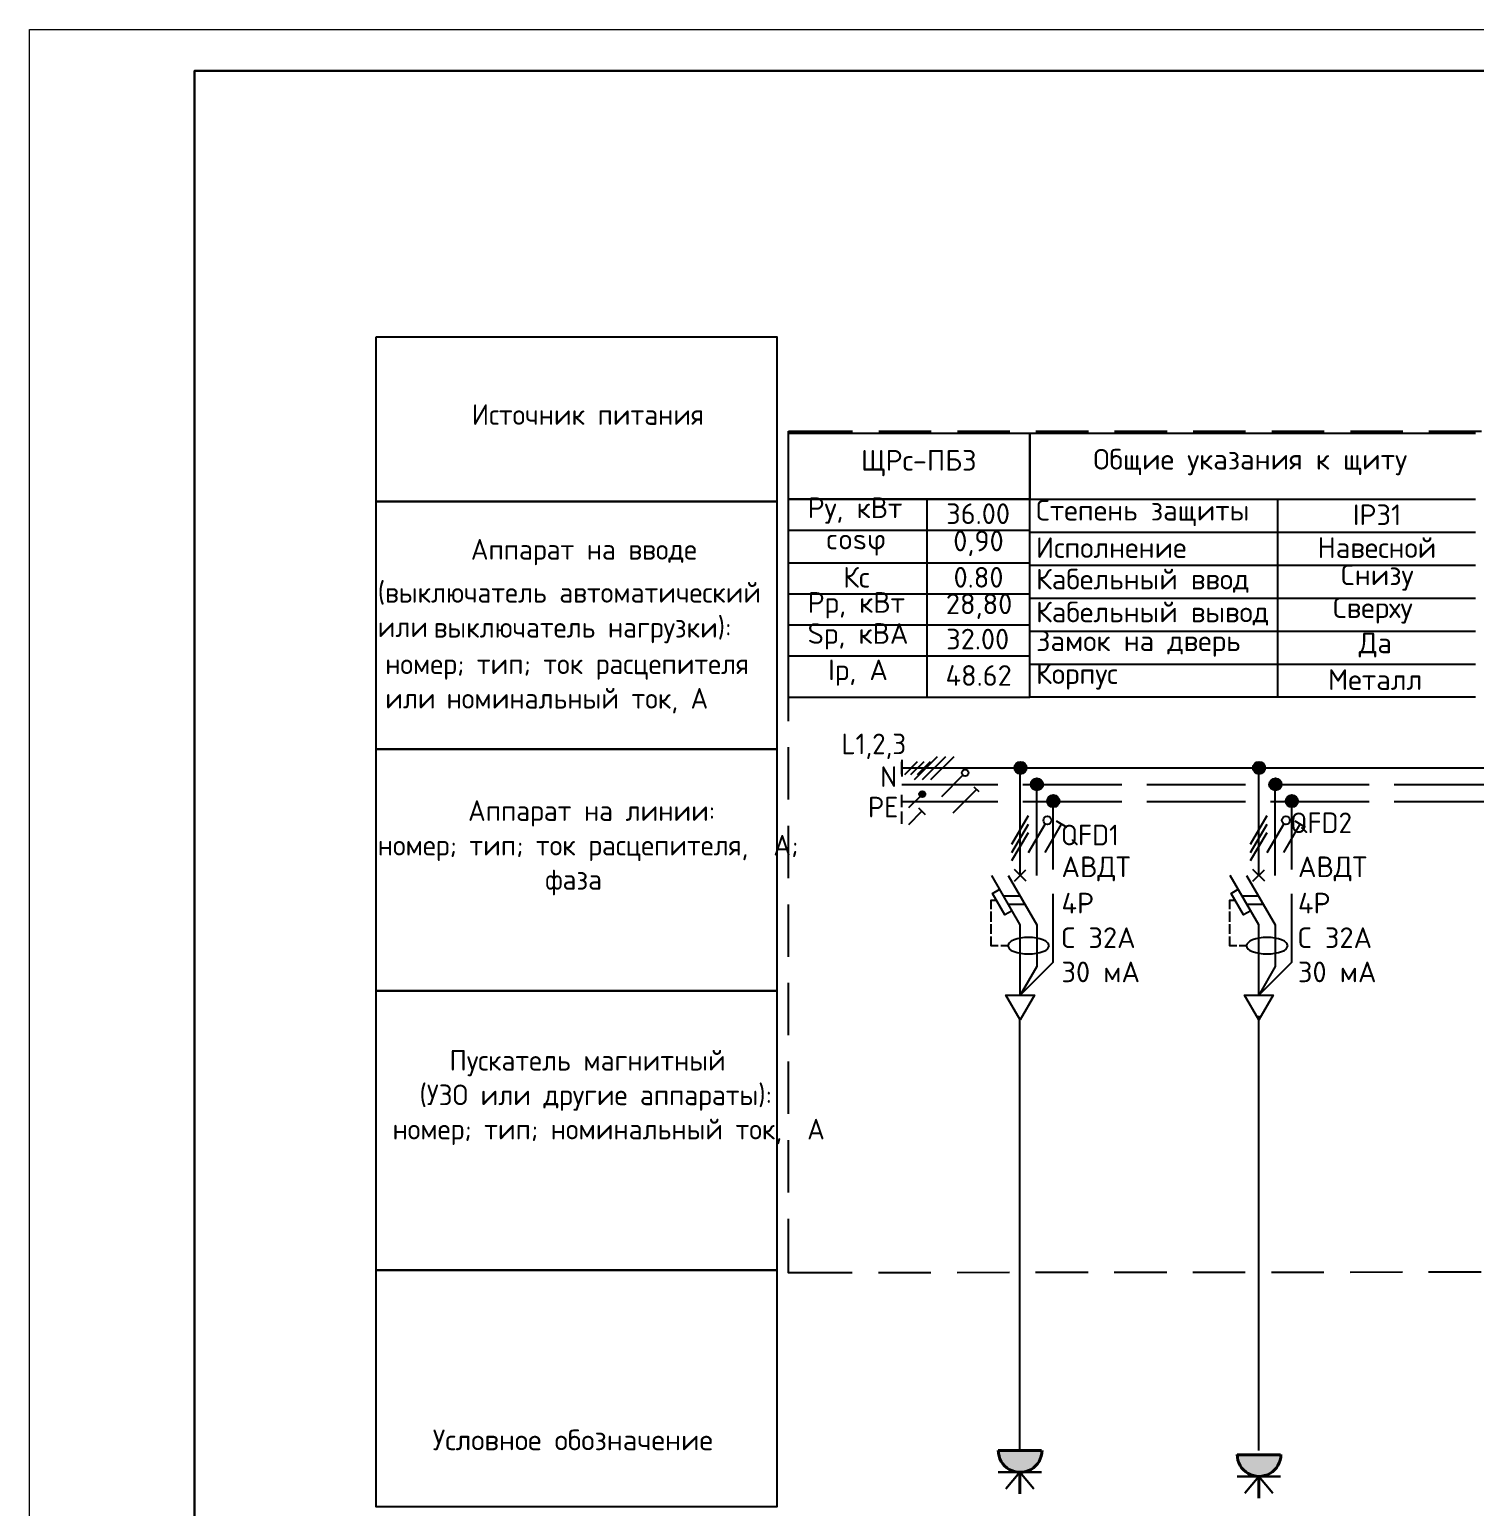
# Model space of a CAD drawing. Header units: millimetres. Extents: x -32 to 417638015, y -35 to 175284279.
# Drawn here: x 702783 to 720306, y 44333 to 62248 of the extents above; entities that cross this region are included whole.
import ezdxf
from ezdxf.enums import TextEntityAlignment as Align

# ---------------------------------------------------------------- set-up
doc = ezdxf.new("R2010")
doc.units = ezdxf.units.MM
for name, color, linetype in [('PDF _0', 7, 'Continuous'), ('PDF _4_Однолинейная схема', 7, 'Continuous'), ('PDF __ЭОМ_Розетки быт', 5, 'Continuous'), ('PDF _A-ANNO-NOTE', 7, 'Continuous'), ('PDF _A-HATCH-WALL', 5, 'Continuous'), ('PDF _пояснения', 7, 'Continuous'), ('PDF _Текст', 7, 'Continuous'), ('RAMKA', 7, 'Continuous')]:
    doc.layers.add(name, color=color, linetype=linetype)
doc.styles.add('PDF GOST Common', font='GOST_Common.ttf')
doc.styles.add('PDF ISOCPEUR', font='isocpeur.ttf')
doc.styles.add('RAMKA', font='isocpeur.ttf', dxfattribs={"oblique": 15, "height": 5})
doc.styles.get("Standard").update_dxf_attribs({"font": 'arial.ttf'})

# ---------------------------------------------------------------- blocks, each defined once
blk = doc.blocks.new('*U1112')
at = {"lineweight": 5, "transparency": 33554687}
blk.add_lwpolyline([(0, 0), (0, 420), (594, 420), (594, 0)], close=True, dxfattribs=at)
at = {"lineweight": 30, "transparency": 33554687}
blk.add_lwpolyline([(20, 5), (20, 415), (589, 415), (589, 5)], close=True, dxfattribs=at)
at = {"lineweight": 9, "transparency": 33554687, "oblique": 15, "width": 0.9}
blk.add_attdef('ОБЪЕКТ', text='', height=2.5, dxfattribs=at).set_placement((529, 42.5), align=Align.MIDDLE_CENTER)
at = {"transparency": 33554687, "style": 'RAMKA', "oblique": 15, "width": 0.9}
for tag, height, p in [('СТРАНИЦА', 0.00025, (588.9995, 414.9996)), ('ДАТА1', 2.5, (464, 32.5)), ('ДАТА2', 2.5, (464, 27.5)), ('СТАДИЯ', 2.5, (546.5, 25)), ('ЛИСТ', 2.5, (561.5, 25)), ('ЛИСТОВ', 2.5, (579, 25)), ('ДАТА3', 2.5, (464, 22.5)), ('ДАТА4', 2.5, (464, 17.5)), ('ДАТА5', 2.5, (464, 12.5)), ('ДАТА6', 2.5, (464, 7.5))]:
    blk.add_attdef(tag, text='', height=height, dxfattribs=at).set_placement(p, align=Align.MIDDLE_CENTER)
at = {"transparency": 33554687, "style": 'RAMKA', "oblique": 15, "width": 0.9, "flags": 8}
blk.add_attdef('ШИФР', text='', height=5, dxfattribs=at).set_placement((529, 55), align=Align.MIDDLE_CENTER)
at = {"transparency": 33554687, "style": 'RAMKA', "oblique": 15, "width": 0.9}
for tag, p in [('ДОЛЖНОСТЬ1', (405, 32.5)), ('ФИО1', (425, 32.5)), ('ДОЛЖНОСТЬ2', (405, 27.5)), ('ФИО2', (425, 27.5)), ('ДОЛЖНОСТЬ3', (405, 22.5)), ('ФИО3', (425, 22.5)), ('ДОЛЖНОСТЬ4', (405, 17.5)), ('ФИО4', (425, 17.5)), ('ДОЛЖНОСТЬ5', (405, 12.5)), ('ФИО5', (425, 12.5)), ('ДОЛЖНОСТЬ6', (405, 7.5)), ('ФИО6', (425, 7.5))]:
    blk.add_attdef(tag, text='', height=2.5, dxfattribs=at).set_placement(p, align=Align.MIDDLE_LEFT)
at = {"lineweight": 9, "transparency": 33554687, "oblique": 15, "width": 0.9, "flags": 128}
blk.add_attdef('НАИМЕНОВАНИЕ', text='', height=2.5, dxfattribs=at).set_placement((504, 12.5), align=Align.MIDDLE_CENTER)
at = {"lineweight": 13, "transparency": 33554687, "oblique": 15, "width": 0.9, "flags": 15}
blk.add_attdef('КОМПАНИЯ', text='', height=2.5, dxfattribs=at).set_placement((564, 12.5), align=Align.MIDDLE_CENTER)
at = {"transparency": 33554687, "style": 'RAMKA', "oblique": 15, "width": 0.9, "flags": 8}
blk.add_attdef('ФОРМАТЛИСТА', text='', height=2.5, dxfattribs=at).set_placement((560, 2.5), align=Align.MIDDLE_LEFT)

msp = doc.modelspace()

# ---------------------------------------------------------------- linework, layer by layer
at = {"layer": 'PDF _0', "lineweight": 25}
for points in [[(706983, 58523), (711839, 58523), (711839, 44341), (706983, 44341)], [(715141, 51140), (715133, 51161), (715120, 51178), (715099, 51199), (715065, 51212), (715027, 51224), (714985, 51233), (714938, 51241), (714891, 51241), (714841, 51241), (714794, 51233), (714752, 51224), (714714, 51212), (714680, 51199), (714659, 51178), (714646, 51161), (714637, 51140), (714646, 51123), (714659, 51102), (714680, 51085), (714714, 51072), (714752, 51059), (714794, 51051), (714841, 51042), (714891, 51042), (714938, 51042), (714985, 51051), (715027, 51059), (715065, 51072), (715099, 51085), (715120, 51102), (715133, 51123)], [(718033, 51140), (718024, 51161), (718011, 51178), (717990, 51199), (717956, 51212), (717918, 51224), (717876, 51233), (717829, 51241), (717783, 51241), (717732, 51241), (717686, 51233), (717643, 51224), (717605, 51212), (717571, 51199), (717550, 51178), (717537, 51161), (717529, 51140), (717537, 51123), (717550, 51102), (717571, 51085), (717605, 51072), (717643, 51059), (717686, 51051), (717732, 51042), (717783, 51042), (717829, 51042), (717876, 51051), (717918, 51059), (717956, 51072), (717990, 51085), (718011, 51102), (718024, 51123)], [(714790, 50242), (714616, 50543), (714963, 50543)], [(717681, 50242), (717508, 50543), (717855, 50543)], [(711843, 47207), (706983, 47207)]]:
    msp.add_lwpolyline(points, close=True, dxfattribs=at)
for points in [[(711979, 57380), (712758, 57380)], [(711979, 56724), (711979, 57380)], [(713075, 57380), (713710, 57380)], [(714028, 57380), (714663, 57380)], [(714980, 57380), (715615, 57380)], [(715933, 57380), (716568, 57380)], [(716885, 57380), (717520, 57380)], [(717838, 57380), (718473, 57380)], [(718790, 57380), (719425, 57380)], [(719743, 57380), (720378, 57380)], [(711979, 55771), (711979, 56406)], [(711979, 54819), (711979, 55454)], [(711979, 53866), (711979, 54501)], [(711979, 52914), (711979, 53549)], [(713355, 53223), (713355, 53371)], [(713389, 53218), (713545, 53375)], [(713465, 53218), (713626, 53375)], [(713545, 53218), (713702, 53375)], [(714790, 51995), (714790, 53295)], [(717681, 51995), (717681, 53295)], [(714989, 51995), (714989, 53096)], [(717880, 51995), (717880, 53096)], [(713355, 52820), (713355, 52973)], [(713439, 52816), (713600, 52977)], [(715188, 52067), (715188, 52892)], [(718079, 52067), (718079, 52892)], [(713355, 52621), (713355, 52770)], [(713439, 52613), (713596, 52774)], [(713558, 52812), (713638, 52732)], [(711979, 51961), (711979, 52596)], [(714989, 51394), (714989, 50890), (714790, 50543), (714790, 51394), (714443, 51995)], [(714642, 51995), (714989, 51394)], [(714862, 51923), (714718, 52067)], [(714718, 51923), (714858, 52063)], [(717880, 51394), (717880, 50890), (717681, 50543), (717681, 51394), (717334, 51995)], [(717533, 51995), (717880, 51394)], [(717753, 51923), (717609, 52067)], [(717609, 51923), (717749, 52063)], [(714692, 51563), (714604, 51517), (714455, 51775), (714540, 51826)], [(717584, 51563), (717495, 51517), (717347, 51775), (717431, 51826)], [(711979, 51008), (711979, 51643)], [(714587, 51745), (714786, 51745)], [(714646, 51644), (714845, 51644)], [(714790, 50543), (715188, 50941), (715188, 51770)], [(717478, 51745), (717677, 51745)], [(717537, 51644), (717736, 51644)], [(717681, 50543), (718079, 50941), (718079, 51770)], [(711979, 50056), (711979, 50691)], [(714786, 45022), (714786, 50242)], [(717681, 45022), (717681, 50293)], [(711979, 49103), (711979, 49738)], [(711979, 48151), (711979, 48786)], [(712753, 47177), (711979, 47177), (711979, 47833)], [(713706, 47177), (713071, 47177)], [(714659, 47181), (714024, 47177)], [(715611, 47181), (714976, 47181)], [(716564, 47181), (715929, 47181)], [(717516, 47181), (716881, 47181)], [(718469, 47181), (717834, 47181)], [(719421, 47186), (718786, 47181)], [(720374, 47186), (719739, 47186)]]:
    msp.add_lwpolyline(points, dxfattribs=at)
at = {"layer": 'PDF _0', "color": 5, "lineweight": 0}
msp.add_lwpolyline([(713634, 52986), (713562, 52986), (713634, 52986)], dxfattribs=at)
at = {"layer": 'PDF _0', "color": 1, "lineweight": 25}
for points in [[(714688, 52372), (714891, 52719)], [(717580, 52372), (717783, 52719)], [(714688, 52270), (714891, 52617)], [(714688, 52173), (714891, 52516)], [(714891, 52270), (715090, 52617)], [(715090, 52270), (715289, 52617)], [(715226, 52655), (715353, 52579)], [(717580, 52270), (717783, 52617)], [(717580, 52173), (717783, 52516)], [(717783, 52270), (717982, 52617)], [(717982, 52270), (718181, 52617)], [(718117, 52655), (718244, 52579)], [(714438, 51584), (714438, 51694), (714502, 51694)], [(717330, 51584), (717330, 51694), (717393, 51694)], [(714438, 51432), (714438, 51555)], [(717330, 51432), (717330, 51555)], [(714438, 51284), (714438, 51402)], [(714523, 51140), (714438, 51140), (714438, 51254)], [(717330, 51284), (717330, 51402)], [(717415, 51140), (717330, 51140), (717330, 51254)], [(714637, 51140), (714553, 51140)], [(717529, 51140), (717444, 51140)]]:
    msp.add_lwpolyline(points, dxfattribs=at)
at = {"layer": 'PDF _0', "lineweight": 25}
for centre, radius in [((714792, 53297), 74.1), ((717683, 53297), 74.1), ((714991, 53098), 74.1), ((717882, 53098), 74.1), ((713602, 52979), 36), ((715190, 52895), 74.1), ((718081, 52895), 74.1)]:
    msp.add_circle(centre, radius, dxfattribs=at)
at = {"layer": 'PDF _0', "color": 1, "lineweight": 25}
for centre in [(715118, 52662), (718009, 52662)]:
    msp.add_circle(centre, 48.7, dxfattribs=at)
at = {"layer": 'PDF _0', "transparency": 33554559}
for points in [[(714718, 53307), (714862, 53303), (714714, 53303)], [(714862, 53303), (714714, 53303), (714866, 53295)], [(714714, 53303), (714866, 53295), (714714, 53295)], [(714866, 53295), (714714, 53295), (714862, 53286)], [(714714, 53295), (714862, 53286), (714714, 53286)], [(714862, 53286), (714714, 53286), (714862, 53282)], [(714714, 53286), (714862, 53282), (714718, 53282)], [(714722, 53324), (714862, 53316), (714718, 53316)], [(714862, 53316), (714718, 53316), (714862, 53307)], [(714718, 53316), (714862, 53307), (714718, 53307)], [(714862, 53307), (714718, 53307), (714862, 53303)], [(714862, 53282), (714718, 53282), (714862, 53273)], [(714718, 53282), (714862, 53273), (714718, 53273)], [(714862, 53273), (714718, 53273), (714858, 53265)], [(714718, 53273), (714858, 53265), (714722, 53265)], [(714726, 53337), (714858, 53328), (714722, 53328)], [(714858, 53328), (714722, 53328), (714858, 53324)], [(714722, 53328), (714858, 53324), (714722, 53324)], [(714858, 53324), (714722, 53324), (714862, 53316)], [(714858, 53265), (714722, 53265), (714858, 53261)], [(714722, 53265), (714858, 53261), (714722, 53261)], [(714858, 53261), (714722, 53261), (714853, 53252)], [(714722, 53261), (714853, 53252), (714726, 53252)], [(714731, 53341), (714853, 53337), (714726, 53337)], [(714853, 53337), (714726, 53337), (714858, 53328)], [(714853, 53252), (714726, 53252), (714849, 53248)], [(714726, 53252), (714849, 53248), (714731, 53248)], [(714735, 53345), (714849, 53341), (714731, 53341)], [(714849, 53341), (714731, 53341), (714853, 53337)], [(714849, 53248), (714731, 53248), (714845, 53244)], [(714731, 53248), (714845, 53244), (714735, 53244)], [(714739, 53350), (714845, 53345), (714735, 53345)], [(714845, 53345), (714735, 53345), (714849, 53341)], [(714845, 53244), (714735, 53244), (714836, 53240)], [(714735, 53244), (714836, 53240), (714739, 53240)], [(714747, 53354), (714836, 53350), (714739, 53350)], [(714836, 53350), (714739, 53350), (714845, 53345)], [(714836, 53240), (714739, 53240), (714832, 53235)], [(714739, 53240), (714832, 53235), (714747, 53235)], [(714752, 53358), (714832, 53354), (714747, 53354)], [(714832, 53354), (714747, 53354), (714836, 53350)], [(714832, 53235), (714747, 53235), (714828, 53231)], [(714747, 53235), (714828, 53231), (714752, 53231)], [(714760, 53362), (714828, 53358), (714752, 53358)], [(714828, 53358), (714752, 53358), (714832, 53354)], [(714828, 53231), (714752, 53231), (714819, 53227)], [(714752, 53231), (714819, 53227), (714760, 53227)], [(714764, 53367), (714819, 53362), (714760, 53362)], [(714819, 53362), (714760, 53362), (714828, 53358)], [(714819, 53227), (714760, 53227), (714811, 53223)], [(714760, 53227), (714811, 53223), (714764, 53223)], [(714773, 53367), (714811, 53367), (714764, 53367)], [(714811, 53367), (714764, 53367), (714819, 53362)], [(714811, 53223), (714764, 53223), (714807, 53223)], [(714764, 53223), (714807, 53223), (714773, 53223)], [(714777, 53367), (714807, 53367), (714773, 53367)], [(714807, 53367), (714773, 53367), (714811, 53367)], [(714773, 53223), (714777, 53218), (714798, 53218)], [(714773, 53223), (714807, 53223), (714798, 53218)], [(714794, 53371), (714798, 53367), (714777, 53367)], [(714798, 53367), (714777, 53367), (714807, 53367)], [(714777, 53218), (714798, 53218), (714794, 53218)], [(717609, 53307), (717753, 53303), (717605, 53303)], [(717753, 53303), (717605, 53303), (717757, 53295)], [(717605, 53303), (717757, 53295), (717605, 53295)], [(717757, 53295), (717605, 53295), (717753, 53286)], [(717605, 53295), (717753, 53286), (717605, 53286)], [(717753, 53286), (717605, 53286), (717753, 53282)], [(717605, 53286), (717753, 53282), (717609, 53282)], [(717614, 53324), (717753, 53316), (717609, 53316)], [(717753, 53316), (717609, 53316), (717753, 53307)], [(717609, 53316), (717753, 53307), (717609, 53307)], [(717753, 53307), (717609, 53307), (717753, 53303)], [(717753, 53282), (717609, 53282), (717753, 53273)], [(717609, 53282), (717753, 53273), (717609, 53273)], [(717753, 53273), (717609, 53273), (717749, 53265)], [(717609, 53273), (717749, 53265), (717614, 53265)], [(717618, 53337), (717749, 53328), (717614, 53328)], [(717749, 53328), (717614, 53328), (717749, 53324)], [(717614, 53328), (717749, 53324), (717614, 53324)], [(717749, 53324), (717614, 53324), (717753, 53316)], [(717749, 53265), (717614, 53265), (717749, 53261)], [(717614, 53265), (717749, 53261), (717614, 53261)], [(717749, 53261), (717614, 53261), (717745, 53252)], [(717614, 53261), (717745, 53252), (717618, 53252)], [(717622, 53341), (717745, 53337), (717618, 53337)], [(717745, 53337), (717618, 53337), (717749, 53328)], [(717745, 53252), (717618, 53252), (717741, 53248)], [(717618, 53252), (717741, 53248), (717622, 53248)], [(717626, 53345), (717741, 53341), (717622, 53341)], [(717741, 53341), (717622, 53341), (717745, 53337)], [(717741, 53248), (717622, 53248), (717736, 53244)], [(717622, 53248), (717736, 53244), (717626, 53244)], [(717630, 53350), (717736, 53345), (717626, 53345)], [(717736, 53345), (717626, 53345), (717741, 53341)], [(717736, 53244), (717626, 53244), (717728, 53240)], [(717626, 53244), (717728, 53240), (717630, 53240)], [(717639, 53354), (717728, 53350), (717630, 53350)], [(717728, 53350), (717630, 53350), (717736, 53345)], [(717728, 53240), (717630, 53240), (717724, 53235)], [(717630, 53240), (717724, 53235), (717639, 53235)], [(717643, 53358), (717724, 53354), (717639, 53354)], [(717724, 53354), (717639, 53354), (717728, 53350)], [(717724, 53235), (717639, 53235), (717719, 53231)], [(717639, 53235), (717719, 53231), (717643, 53231)], [(717652, 53362), (717719, 53358), (717643, 53358)], [(717719, 53358), (717643, 53358), (717724, 53354)], [(717719, 53231), (717643, 53231), (717711, 53227)], [(717643, 53231), (717711, 53227), (717652, 53227)], [(717656, 53367), (717711, 53362), (717652, 53362)], [(717711, 53362), (717652, 53362), (717719, 53358)], [(717711, 53227), (717652, 53227), (717702, 53223)], [(717652, 53227), (717702, 53223), (717656, 53223)], [(717664, 53367), (717702, 53367), (717656, 53367)], [(717702, 53367), (717656, 53367), (717711, 53362)], [(717702, 53223), (717656, 53223), (717698, 53223)], [(717656, 53223), (717698, 53223), (717664, 53223)], [(717669, 53367), (717698, 53367), (717664, 53367)], [(717698, 53367), (717664, 53367), (717702, 53367)], [(717664, 53223), (717669, 53218), (717690, 53218)], [(717664, 53223), (717698, 53223), (717690, 53218)], [(717685, 53371), (717690, 53367), (717669, 53367)], [(717690, 53367), (717669, 53367), (717698, 53367)], [(717669, 53218), (717690, 53218), (717685, 53218)]]:
    msp.add_solid(points, dxfattribs=at)
at = {"layer": 'PDF _0', "color": 5, "transparency": 33554559}
for points in [[(713566, 52990), (713634, 52986), (713562, 52986)], [(713562, 52986), (713634, 52986), (713634, 52986)], [(713634, 52986), (713562, 52986), (713638, 52981)], [(713562, 52986), (713638, 52981), (713562, 52981)], [(713638, 52981), (713562, 52981), (713638, 52977)], [(713562, 52981), (713638, 52977), (713562, 52977)], [(713638, 52977), (713562, 52977), (713638, 52973)], [(713562, 52977), (713638, 52973), (713562, 52973)], [(713638, 52973), (713562, 52973), (713634, 52969)], [(713562, 52973), (713634, 52969), (713562, 52969)], [(713634, 52969), (713562, 52969), (713634, 52964)], [(713562, 52969), (713634, 52964), (713562, 52964)], [(713634, 52964), (713562, 52964), (713566, 52964)], [(713562, 52964), (713634, 52964), (713634, 52964)], [(713630, 52998), (713571, 52998), (713566, 52998)], [(713630, 52998), (713566, 52998), (713634, 52994)], [(713566, 52998), (713634, 52994), (713566, 52994)], [(713634, 52994), (713566, 52994), (713634, 52990)], [(713566, 52994), (713634, 52990), (713566, 52990)], [(713634, 52990), (713566, 52990), (713634, 52986)], [(713634, 52964), (713566, 52964), (713634, 52960)], [(713566, 52964), (713634, 52960), (713566, 52960)], [(713634, 52960), (713566, 52960), (713630, 52956)], [(713566, 52960), (713630, 52956), (713566, 52956)], [(713630, 52956), (713566, 52956), (713630, 52952)], [(713566, 52956), (713630, 52952), (713571, 52952)], [(713575, 53007), (713626, 53002), (713571, 53002)], [(713626, 53002), (713571, 53002), (713630, 52998)], [(713571, 53002), (713630, 52998), (713571, 52998)], [(713571, 52998), (713630, 52998), (713630, 52998)], [(713626, 52952), (713626, 52952), (713571, 52952)], [(713626, 52952), (713571, 52952), (713630, 52952)], [(713626, 52952), (713571, 52952), (713626, 52947)], [(713571, 52952), (713626, 52947), (713575, 52947)], [(713579, 53007), (713626, 53007), (713575, 53007)], [(713626, 53007), (713575, 53007), (713626, 53002)], [(713626, 52947), (713575, 52947), (713621, 52947)], [(713575, 52947), (713621, 52947), (713579, 52947)], [(713583, 53011), (713617, 53011), (713579, 53011)], [(713617, 53011), (713579, 53011), (713621, 53007)], [(713579, 53011), (713621, 53007), (713579, 53007)], [(713621, 53007), (713579, 53007), (713626, 53007)], [(713621, 52947), (713579, 52947), (713617, 52943)], [(713579, 52947), (713617, 52943), (713579, 52943)], [(713617, 52943), (713579, 52943), (713613, 52943)], [(713579, 52943), (713613, 52943), (713583, 52943)], [(713613, 53011), (713587, 53011), (713583, 53011)], [(713613, 53011), (713583, 53011), (713617, 53011)], [(713613, 52943), (713583, 52943), (713587, 52943)], [(713583, 52943), (713613, 52943), (713613, 52943)], [(713592, 53015), (713613, 53011), (713587, 53011)], [(713587, 53011), (713613, 53011), (713613, 53011)], [(713613, 52943), (713587, 52943), (713609, 52939)], [(713587, 52943), (713609, 52939), (713592, 52939)], [(713596, 53015), (713609, 53015), (713592, 53015)], [(713609, 53015), (713592, 53015), (713613, 53011)], [(713592, 52939), (713596, 52939), (713604, 52939)], [(713592, 52939), (713609, 52939), (713604, 52939)], [(713600, 53015), (713604, 53015), (713596, 53015)], [(713604, 53015), (713596, 53015), (713609, 53015)], [(713596, 52939), (713604, 52939), (713600, 52939)]]:
    msp.add_solid(points, dxfattribs=at)
at = {"layer": 'PDF _4_Однолинейная схема', "lineweight": 25}
for points in [[(713355, 53396), (713355, 53193)], [(738485, 53295), (713356, 53295)], [(713355, 53096), (714519, 53096)], [(714819, 53096), (716022, 53096)], [(716322, 53096), (717520, 53096)], [(717821, 53096), (719019, 53096)], [(719320, 53096), (720522, 53096)], [(713355, 52892), (714519, 52892)], [(714819, 52892), (716022, 52892)], [(716322, 52892), (717520, 52892)], [(717821, 52892), (719019, 52892)], [(719320, 52892), (720522, 52892)]]:
    msp.add_lwpolyline(points, dxfattribs=at)
at = {"layer": 'PDF _4_Однолинейная схема', "color": 1, "lineweight": 25}
for points in [[(713507, 53155), (713786, 53434)], [(713604, 53155), (713888, 53434)], [(713706, 53155), (713990, 53434)], [(713837, 52952), (714091, 53206)], [(713977, 52753), (714261, 53036)], [(714290, 53007), (714231, 53062)]]:
    msp.add_lwpolyline(points, dxfattribs=at)
msp.add_circle((714123, 53237), 40.2, dxfattribs=at)
at = {"layer": 'PDF __ЭОМ_Розетки быт', "lineweight": 40}
for points in [[(715048, 45022), (714523, 45022)], [(717944, 44972), (717419, 44972)], [(714786, 44760), (714786, 44497)], [(717681, 44709), (717681, 44447)]]:
    msp.add_lwpolyline(points, dxfattribs=at)
at = {"layer": 'PDF __ЭОМ_Розетки быт', "lineweight": 30}
for points in [[(715048, 44760), (714523, 44760)], [(714955, 44557), (714786, 44760), (714616, 44557)], [(717944, 44709), (717419, 44709)], [(717851, 44506), (717681, 44709), (717512, 44506)]]:
    msp.add_lwpolyline(points, dxfattribs=at)
at = {"layer": 'PDF __ЭОМ_Розетки быт', "lineweight": 40}
for centre in [(714788, 45024), (717683, 44974)]:
    msp.add_arc(centre, 265, 179.9998, 0.0002, dxfattribs=at)
at = {"layer": 'PDF __ЭОМ_Розетки быт', "transparency": 33554559}
for points in [[(714527, 44972), (715044, 44972), (714523, 45022)], [(715044, 44972), (714523, 45022), (715048, 45022)], [(714540, 44925), (715031, 44925), (714527, 44972)], [(715031, 44925), (714527, 44972), (715044, 44972)], [(717423, 44921), (717939, 44921), (717419, 44972)], [(717939, 44921), (717419, 44972), (717944, 44972)], [(714561, 44883), (715010, 44883), (714540, 44925)], [(715010, 44883), (714540, 44925), (715031, 44925)], [(714591, 44845), (714980, 44845), (714561, 44883)], [(714980, 44845), (714561, 44883), (715010, 44883)], [(714625, 44811), (714942, 44811), (714591, 44845)], [(714942, 44811), (714591, 44845), (714980, 44845)], [(714667, 44785), (714900, 44785), (714625, 44811)], [(714900, 44785), (714625, 44811), (714942, 44811)], [(717436, 44874), (717927, 44874), (717423, 44921)], [(717927, 44874), (717423, 44921), (717939, 44921)], [(717457, 44832), (717906, 44832), (717436, 44874)], [(717906, 44832), (717436, 44874), (717927, 44874)], [(717487, 44794), (717876, 44794), (717457, 44832)], [(717876, 44794), (717457, 44832), (717906, 44832)], [(717525, 44760), (717838, 44760), (717487, 44794)], [(717838, 44760), (717487, 44794), (717876, 44794)], [(714714, 44768), (714858, 44768), (714667, 44785)], [(714858, 44768), (714667, 44785), (714900, 44785)], [(714760, 44760), (714811, 44760), (714714, 44768)], [(714811, 44760), (714714, 44768), (714858, 44768)], [(717563, 44734), (717800, 44734), (717525, 44760)], [(717800, 44734), (717525, 44760), (717838, 44760)], [(717609, 44718), (717753, 44718), (717563, 44734)], [(717753, 44718), (717563, 44734), (717800, 44734)], [(717656, 44709), (717707, 44709), (717609, 44718)], [(717707, 44709), (717609, 44718), (717753, 44718)]]:
    msp.add_solid(points, dxfattribs=at)
at = {"layer": 'PDF _A-ANNO-NOTE', "lineweight": 30}
for points in [[(706987, 56525), (711847, 56525)], [(706987, 53523), (711847, 53523)], [(706987, 50594), (711847, 50594)]]:
    msp.add_lwpolyline(points, dxfattribs=at)
at = {"layer": 'PDF _A-HATCH-WALL', "color": 7, "transparency": 33554559}
for points in [[(714917, 53108), (715065, 53100), (714913, 53100)], [(715065, 53100), (714913, 53100), (715065, 53096)], [(714913, 53100), (715065, 53096), (714913, 53096)], [(715065, 53096), (714913, 53096), (715065, 53087)], [(714913, 53096), (715065, 53087), (714913, 53087)], [(715065, 53087), (714913, 53087), (715065, 53079)], [(714913, 53087), (715065, 53079), (714917, 53079)], [(714921, 53121), (715061, 53117), (714917, 53117)], [(715061, 53117), (714917, 53117), (715065, 53108)], [(714917, 53117), (715065, 53108), (714917, 53108)], [(715065, 53108), (714917, 53108), (715065, 53100)], [(715065, 53079), (714917, 53079), (715061, 53074)], [(714917, 53079), (715061, 53074), (714917, 53074)], [(715061, 53074), (714917, 53074), (715061, 53066)], [(714917, 53074), (715061, 53066), (714921, 53066)], [(714925, 53134), (715056, 53129), (714921, 53129)], [(715056, 53129), (714921, 53129), (715061, 53121)], [(714921, 53129), (715061, 53121), (714921, 53121)], [(715061, 53121), (714921, 53121), (715061, 53117)], [(715061, 53066), (714921, 53066), (715056, 53062)], [(714921, 53066), (715056, 53062), (714921, 53062)], [(715056, 53062), (714921, 53062), (715052, 53053)], [(714921, 53062), (715052, 53053), (714925, 53053)], [(714930, 53142), (715052, 53134), (714925, 53134)], [(715052, 53134), (714925, 53134), (715056, 53129)], [(715052, 53053), (714925, 53053), (715048, 53049)], [(714925, 53053), (715048, 53049), (714930, 53049)], [(714934, 53146), (715048, 53142), (714930, 53142)], [(715048, 53142), (714930, 53142), (715052, 53134)], [(715048, 53049), (714930, 53049), (715044, 53041)], [(714930, 53049), (715044, 53041), (714934, 53041)], [(714942, 53151), (715044, 53146), (714934, 53146)], [(715044, 53146), (714934, 53146), (715048, 53142)], [(715044, 53041), (714934, 53041), (715040, 53036)], [(714934, 53041), (715040, 53036), (714942, 53036)], [(714946, 53155), (715040, 53151), (714942, 53151)], [(715040, 53151), (714942, 53151), (715044, 53146)], [(715040, 53036), (714942, 53036), (715031, 53032)], [(714942, 53036), (715031, 53032), (714946, 53032)], [(714951, 53159), (715031, 53155), (714946, 53155)], [(715031, 53155), (714946, 53155), (715040, 53151)], [(715031, 53032), (714946, 53032), (715027, 53028)], [(714946, 53032), (715027, 53028), (714951, 53028)], [(714959, 53163), (715027, 53159), (714951, 53159)], [(715027, 53159), (714951, 53159), (715031, 53155)], [(714963, 53163), (715018, 53163), (714959, 53163)], [(715018, 53163), (714959, 53163), (715027, 53159)], [(714972, 53168), (715014, 53163), (714963, 53163)], [(715014, 53163), (714963, 53163), (715018, 53163)], [(714980, 53168), (715006, 53168), (714972, 53168)], [(715006, 53168), (714972, 53168), (715014, 53163)], [(714993, 53168), (714997, 53168), (714980, 53168)], [(714997, 53168), (714980, 53168), (715006, 53168)], [(717813, 53121), (717952, 53117), (717808, 53117)], [(717952, 53117), (717808, 53117), (717956, 53108)], [(717808, 53117), (717956, 53108), (717808, 53108)], [(717956, 53108), (717808, 53108), (717956, 53100)], [(717808, 53108), (717956, 53100), (717808, 53100)], [(717956, 53100), (717808, 53100), (717956, 53096)], [(717808, 53100), (717956, 53096), (717808, 53096)], [(717956, 53096), (717808, 53096), (717956, 53087)], [(717808, 53096), (717956, 53087), (717808, 53087)], [(717956, 53087), (717808, 53087), (717956, 53079)], [(717808, 53087), (717956, 53079), (717808, 53079)], [(717956, 53079), (717808, 53079), (717952, 53074)], [(717808, 53079), (717952, 53074), (717808, 53074)], [(717952, 53074), (717808, 53074), (717952, 53066)], [(717808, 53074), (717952, 53066), (717813, 53066)], [(717817, 53134), (717948, 53129), (717813, 53129)], [(717948, 53129), (717813, 53129), (717952, 53121)], [(717813, 53129), (717952, 53121), (717813, 53121)], [(717952, 53121), (717813, 53121), (717952, 53117)], [(717952, 53066), (717813, 53066), (717948, 53062)], [(717813, 53066), (717948, 53062), (717813, 53062)], [(717948, 53062), (717813, 53062), (717944, 53053)], [(717813, 53062), (717944, 53053), (717817, 53053)], [(717821, 53142), (717944, 53134), (717817, 53134)], [(717944, 53134), (717817, 53134), (717948, 53129)], [(717944, 53053), (717817, 53053), (717939, 53049)], [(717817, 53053), (717939, 53049), (717821, 53049)], [(717825, 53146), (717939, 53142), (717821, 53142)], [(717939, 53142), (717821, 53142), (717944, 53134)], [(717939, 53049), (717821, 53049), (717935, 53041)], [(717821, 53049), (717935, 53041), (717825, 53041)], [(717834, 53151), (717935, 53146), (717825, 53146)], [(717935, 53146), (717825, 53146), (717939, 53142)], [(717935, 53041), (717825, 53041), (717931, 53036)], [(717825, 53041), (717931, 53036), (717834, 53036)], [(717838, 53155), (717931, 53151), (717834, 53151)], [(717931, 53151), (717834, 53151), (717935, 53146)], [(717931, 53036), (717834, 53036), (717923, 53032)], [(717834, 53036), (717923, 53032), (717838, 53032)], [(717842, 53159), (717923, 53155), (717838, 53155)], [(717923, 53155), (717838, 53155), (717931, 53151)], [(717923, 53032), (717838, 53032), (717918, 53028)], [(717838, 53032), (717918, 53028), (717842, 53028)], [(717851, 53163), (717918, 53159), (717842, 53159)], [(717918, 53159), (717842, 53159), (717923, 53155)], [(717855, 53163), (717914, 53163), (717851, 53163)], [(717914, 53163), (717851, 53163), (717918, 53159)], [(717863, 53168), (717906, 53163), (717855, 53163)], [(717906, 53163), (717855, 53163), (717914, 53163)], [(717872, 53168), (717897, 53168), (717863, 53168)], [(717897, 53168), (717863, 53168), (717906, 53163)], [(717884, 53168), (717889, 53168), (717872, 53168)], [(717889, 53168), (717872, 53168), (717897, 53168)], [(715027, 53028), (714951, 53028), (715018, 53028)], [(714951, 53028), (715018, 53028), (714959, 53028)], [(715018, 53028), (714959, 53028), (715014, 53024)], [(714959, 53028), (715014, 53024), (714963, 53024)], [(715014, 53024), (714963, 53024), (715006, 53019)], [(714963, 53024), (715006, 53019), (714972, 53019)], [(714972, 53019), (714980, 53019), (714997, 53019)], [(714972, 53019), (715006, 53019), (714997, 53019)], [(714980, 53019), (714997, 53019), (714993, 53019)], [(715120, 52922), (715260, 52914), (715116, 52914)], [(715260, 52914), (715116, 52914), (715264, 52909)], [(715116, 52914), (715264, 52909), (715116, 52909)], [(715264, 52909), (715116, 52909), (715264, 52901)], [(715116, 52909), (715264, 52901), (715116, 52901)], [(715264, 52901), (715116, 52901), (715264, 52892)], [(715116, 52901), (715264, 52892), (715116, 52892)], [(715264, 52892), (715116, 52892), (715264, 52888)], [(715116, 52892), (715264, 52888), (715116, 52888)], [(715264, 52888), (715116, 52888), (715264, 52880)], [(715116, 52888), (715264, 52880), (715116, 52880)], [(715264, 52880), (715116, 52880), (715260, 52871)], [(715116, 52880), (715260, 52871), (715116, 52871)], [(715260, 52871), (715116, 52871), (715260, 52867)], [(715116, 52871), (715260, 52867), (715120, 52867)], [(715124, 52931), (715260, 52922), (715120, 52922)], [(715260, 52922), (715120, 52922), (715260, 52914)], [(715260, 52867), (715120, 52867), (715255, 52859)], [(715120, 52867), (715255, 52859), (715124, 52859)], [(715128, 52935), (715255, 52931), (715124, 52931)], [(715255, 52931), (715124, 52931), (715260, 52922)], [(715255, 52859), (715124, 52859), (715251, 52854)], [(715124, 52859), (715251, 52854), (715128, 52854)], [(715137, 52947), (715247, 52939), (715128, 52939)], [(715247, 52939), (715128, 52939), (715251, 52935)], [(715128, 52939), (715251, 52935), (715128, 52935)], [(715251, 52935), (715128, 52935), (715255, 52931)], [(715251, 52854), (715128, 52854), (715247, 52850)], [(715128, 52854), (715247, 52850), (715128, 52850)], [(715247, 52850), (715128, 52850), (715243, 52842)], [(715128, 52850), (715243, 52842), (715137, 52842)], [(715141, 52952), (715243, 52947), (715137, 52947)], [(715243, 52947), (715137, 52947), (715247, 52939)], [(715145, 52956), (715239, 52952), (715141, 52952)], [(715239, 52952), (715141, 52952), (715243, 52947)], [(715154, 52960), (715234, 52956), (715145, 52956)], [(715234, 52956), (715145, 52956), (715239, 52952)], [(715158, 52964), (715226, 52960), (715154, 52960)], [(715226, 52960), (715154, 52960), (715234, 52956)], [(715167, 52964), (715222, 52964), (715158, 52964)], [(715222, 52964), (715158, 52964), (715226, 52960)], [(715175, 52969), (715213, 52964), (715167, 52964)], [(715213, 52964), (715167, 52964), (715222, 52964)], [(715179, 52969), (715209, 52969), (715175, 52969)], [(715209, 52969), (715175, 52969), (715213, 52964)], [(715192, 52969), (715196, 52969), (715179, 52969)], [(715196, 52969), (715179, 52969), (715209, 52969)], [(717918, 53028), (717842, 53028), (717914, 53028)], [(717842, 53028), (717914, 53028), (717851, 53028)], [(717914, 53028), (717851, 53028), (717906, 53024)], [(717851, 53028), (717906, 53024), (717855, 53024)], [(717906, 53024), (717855, 53024), (717897, 53019)], [(717855, 53024), (717897, 53019), (717863, 53019)], [(717863, 53019), (717872, 53019), (717889, 53019)], [(717863, 53019), (717897, 53019), (717889, 53019)], [(717872, 53019), (717889, 53019), (717884, 53019)], [(718011, 52922), (718151, 52914), (718007, 52914)], [(718151, 52914), (718007, 52914), (718155, 52909)], [(718007, 52914), (718155, 52909), (718007, 52909)], [(718155, 52909), (718007, 52909), (718155, 52901)], [(718007, 52909), (718155, 52901), (718007, 52901)], [(718155, 52901), (718007, 52901), (718155, 52892)], [(718007, 52901), (718155, 52892), (718007, 52892)], [(718155, 52892), (718007, 52892), (718155, 52888)], [(718007, 52892), (718155, 52888), (718007, 52888)], [(718155, 52888), (718007, 52888), (718155, 52880)], [(718007, 52888), (718155, 52880), (718007, 52880)], [(718155, 52880), (718007, 52880), (718151, 52871)], [(718007, 52880), (718151, 52871), (718007, 52871)], [(718151, 52871), (718007, 52871), (718151, 52867)], [(718007, 52871), (718151, 52867), (718011, 52867)], [(718016, 52931), (718151, 52922), (718011, 52922)], [(718151, 52922), (718011, 52922), (718151, 52914)], [(718151, 52867), (718011, 52867), (718147, 52859)], [(718011, 52867), (718147, 52859), (718016, 52859)], [(718020, 52935), (718147, 52931), (718016, 52931)], [(718147, 52931), (718016, 52931), (718151, 52922)], [(718147, 52859), (718016, 52859), (718143, 52854)], [(718016, 52859), (718143, 52854), (718020, 52854)], [(718028, 52947), (718138, 52939), (718020, 52939)], [(718138, 52939), (718020, 52939), (718143, 52935)], [(718020, 52939), (718143, 52935), (718020, 52935)], [(718143, 52935), (718020, 52935), (718147, 52931)], [(718143, 52854), (718020, 52854), (718138, 52850)], [(718020, 52854), (718138, 52850), (718020, 52850)], [(718138, 52850), (718020, 52850), (718134, 52842)], [(718020, 52850), (718134, 52842), (718028, 52842)], [(718033, 52952), (718134, 52947), (718028, 52947)], [(718134, 52947), (718028, 52947), (718138, 52939)], [(718037, 52956), (718130, 52952), (718033, 52952)], [(718130, 52952), (718033, 52952), (718134, 52947)], [(718045, 52960), (718126, 52956), (718037, 52956)], [(718126, 52956), (718037, 52956), (718130, 52952)], [(718050, 52964), (718117, 52960), (718045, 52960)], [(718117, 52960), (718045, 52960), (718126, 52956)], [(718058, 52964), (718113, 52964), (718050, 52964)], [(718113, 52964), (718050, 52964), (718117, 52960)], [(718067, 52969), (718105, 52964), (718058, 52964)], [(718105, 52964), (718058, 52964), (718113, 52964)], [(718071, 52969), (718100, 52969), (718067, 52969)], [(718100, 52969), (718067, 52969), (718105, 52964)], [(718083, 52969), (718088, 52969), (718071, 52969)], [(718088, 52969), (718071, 52969), (718100, 52969)], [(715243, 52842), (715137, 52842), (715239, 52837)], [(715137, 52842), (715239, 52837), (715141, 52837)], [(715239, 52837), (715141, 52837), (715234, 52833)], [(715141, 52837), (715234, 52833), (715145, 52833)], [(715234, 52833), (715145, 52833), (715226, 52829)], [(715145, 52833), (715226, 52829), (715154, 52829)], [(715226, 52829), (715154, 52829), (715222, 52825)], [(715154, 52829), (715222, 52825), (715158, 52825)], [(715222, 52825), (715158, 52825), (715213, 52825)], [(715158, 52825), (715213, 52825), (715167, 52825)], [(715213, 52825), (715167, 52825), (715209, 52820)], [(715167, 52825), (715209, 52820), (715175, 52820)], [(715175, 52820), (715179, 52820), (715196, 52820)], [(715175, 52820), (715209, 52820), (715196, 52820)], [(715179, 52820), (715196, 52820), (715192, 52820)], [(718134, 52842), (718028, 52842), (718130, 52837)], [(718028, 52842), (718130, 52837), (718033, 52837)], [(718130, 52837), (718033, 52837), (718126, 52833)], [(718033, 52837), (718126, 52833), (718037, 52833)], [(718126, 52833), (718037, 52833), (718117, 52829)], [(718037, 52833), (718117, 52829), (718045, 52829)], [(718117, 52829), (718045, 52829), (718113, 52825)], [(718045, 52829), (718113, 52825), (718050, 52825)], [(718113, 52825), (718050, 52825), (718105, 52825)], [(718050, 52825), (718105, 52825), (718058, 52825)], [(718105, 52825), (718058, 52825), (718100, 52820)], [(718058, 52825), (718100, 52820), (718067, 52820)], [(718067, 52820), (718071, 52820), (718088, 52820)], [(718067, 52820), (718100, 52820), (718088, 52820)], [(718071, 52820), (718088, 52820), (718083, 52820)]]:
    msp.add_solid(points, dxfattribs=at)
at = {"layer": 'PDF _пояснения', "lineweight": 25}
msp.add_lwpolyline([(714904, 57354), (714904, 56554), (711979, 56554), (711979, 57354)], close=True, dxfattribs=at)
for points in [[(720306, 54154), (714904, 54154), (714904, 57354), (720306, 57354)], [(714904, 54150), (711979, 54150), (711979, 56554), (714904, 56554)], [(713659, 56554), (713659, 54150)], [(714904, 54150), (714904, 56554), (720306, 56554)], [(717906, 56554), (717906, 54154)], [(711979, 56178), (714904, 56178)], [(714904, 56156), (720306, 56156)], [(711979, 55784), (714904, 55784)], [(714904, 55754), (720306, 55754)], [(711979, 55407), (714904, 55407)], [(714904, 55356), (720306, 55356)], [(711979, 55030), (714904, 55030)], [(714904, 54954), (720306, 54954)], [(711979, 54658), (714904, 54658)], [(714904, 54556), (720306, 54556)]]:
    msp.add_lwpolyline(points, dxfattribs=at)

# ---------------------------------------------------------------- block references
at = {"layer": 'RAMKA', "transparency": 33554687, "xscale": 100, "yscale": 100, "zscale": 100}
msp.add_blockref('*U1112', (702783, 20248), dxfattribs=at)

# ---------------------------------------------------------------- texts
at = {"layer": 'PDF _Текст', "char_height": 250, "attachment_point": 4}
for s, insert, style in [('Источник питания', (708143, 57581), 'PDF GOST Common'), ('ЩРс-ПБ3', (712859, 56992), 'PDF ISOCPEUR'), ('Общие указания к щиту', (715675, 57005), 'PDF ISOCPEUR'), ('Ру, кВт', (712212, 56417), 'PDF ISOCPEUR'), ('36.00', (713892, 56379), 'PDF ISOCPEUR'), ('Степень защиты', (714980, 56387), 'PDF ISOCPEUR'), ('IP31', (718820, 56366), 'PDF ISOCPEUR'), ('cosφ', (712432, 56034), 'PDF ISOCPEUR'), ('0,90', (713977, 56019), 'PDF ISOCPEUR'), ('Исполнение', (714980, 55968), 'PDF ISOCPEUR'), ('Навесной', (718392, 55968), 'PDF ISOCPEUR'), ('Аппарат на вводе', (708131, 55913), 'PDF GOST Common'), ('Кс', (712643, 55608), 'PDF ISOCPEUR'), ('0.80', (713981, 55608), 'PDF ISOCPEUR'), ('Снизу', (718676, 55604), 'PDF ISOCPEUR'), ('(выключатель автоматический \\Pили', (707002, 55217), 'PDF GOST Common'), ('Кабельный ввод', (714980, 55566), 'PDF ISOCPEUR'), ('Рр, кВт', (712212, 55269), 'PDF ISOCPEUR'), ('28,80', (713888, 55257), 'PDF ISOCPEUR'), ('Сверху', (718579, 55206), 'PDF ISOCPEUR'), ('Кабельный вывод', (714980, 55168), 'PDF ISOCPEUR'), ('выключатель нагрузки):', (707680, 54968), 'PDF GOST Common'), ('Sр, кВА', (712212, 54893), 'PDF ISOCPEUR'), ('32.00', (713892, 54859), 'PDF ISOCPEUR'), ('Замок на дверь', (714980, 54804), 'PDF ISOCPEUR'), ('Да', (718892, 54787), 'PDF ISOCPEUR'), ('номер; тип; ток расцепителя \\Pили', (707093, 54351), 'PDF GOST Common'), ('Iр, А', (712461, 54452), 'PDF ISOCPEUR'), ('48.62', (713884, 54418), 'PDF ISOCPEUR'), ('Корпус', (714980, 54406), 'PDF ISOCPEUR'), ('Металл', (718519, 54368), 'PDF ISOCPEUR'), ('номинальный ток, А', (707837, 54112), 'PDF GOST Common'), ('L1,2,3', (712622, 53559), 'PDF GOST Common'), ('N', (713092, 53191), 'PDF GOST Common'), ('Аппарат на линии:', (708097, 52746), 'PDF GOST Common'), ('PE', (712944, 52822), 'PDF GOST Common'), ('QFD2', (718062, 52632), 'PDF GOST Common'), ('QFD1', (715281, 52484), 'PDF GOST Common'), ('номер; тип; ток расцепителя,  А;', (707003, 52327), 'PDF GOST Common'), ('АВДТ', (715289, 52073), 'PDF ISOCPEUR'), ('АВДТ', (718155, 52073), 'PDF ISOCPEUR'), ('фаза', (709032, 51912), 'PDF GOST Common'), ('4Р', (715289, 51658), 'PDF ISOCPEUR'), ('4Р', (718155, 51658), 'PDF ISOCPEUR'), ('С 32А', (715289, 51239), 'PDF ISOCPEUR'), ('С 32А', (718155, 51239), 'PDF ISOCPEUR'), ('30 мА', (715289, 50824), 'PDF ISOCPEUR'), ('30 мА', (718155, 50824), 'PDF ISOCPEUR'), ('Пускатель магнитный', (707872, 49719), 'PDF GOST Common'), ('(УЗО или другие аппараты):', (707508, 49300), 'PDF GOST Common'), ('номер; тип; номинальный ток,  А', (707182, 48885), 'PDF GOST Common'), ('Условное обозначение', (707669, 45151), 'PDF ISOCPEUR')]:
    msp.add_mtext(s, dxfattribs=dict(at, insert=insert, style=style))

doc.saveas('drawing.dxf')
